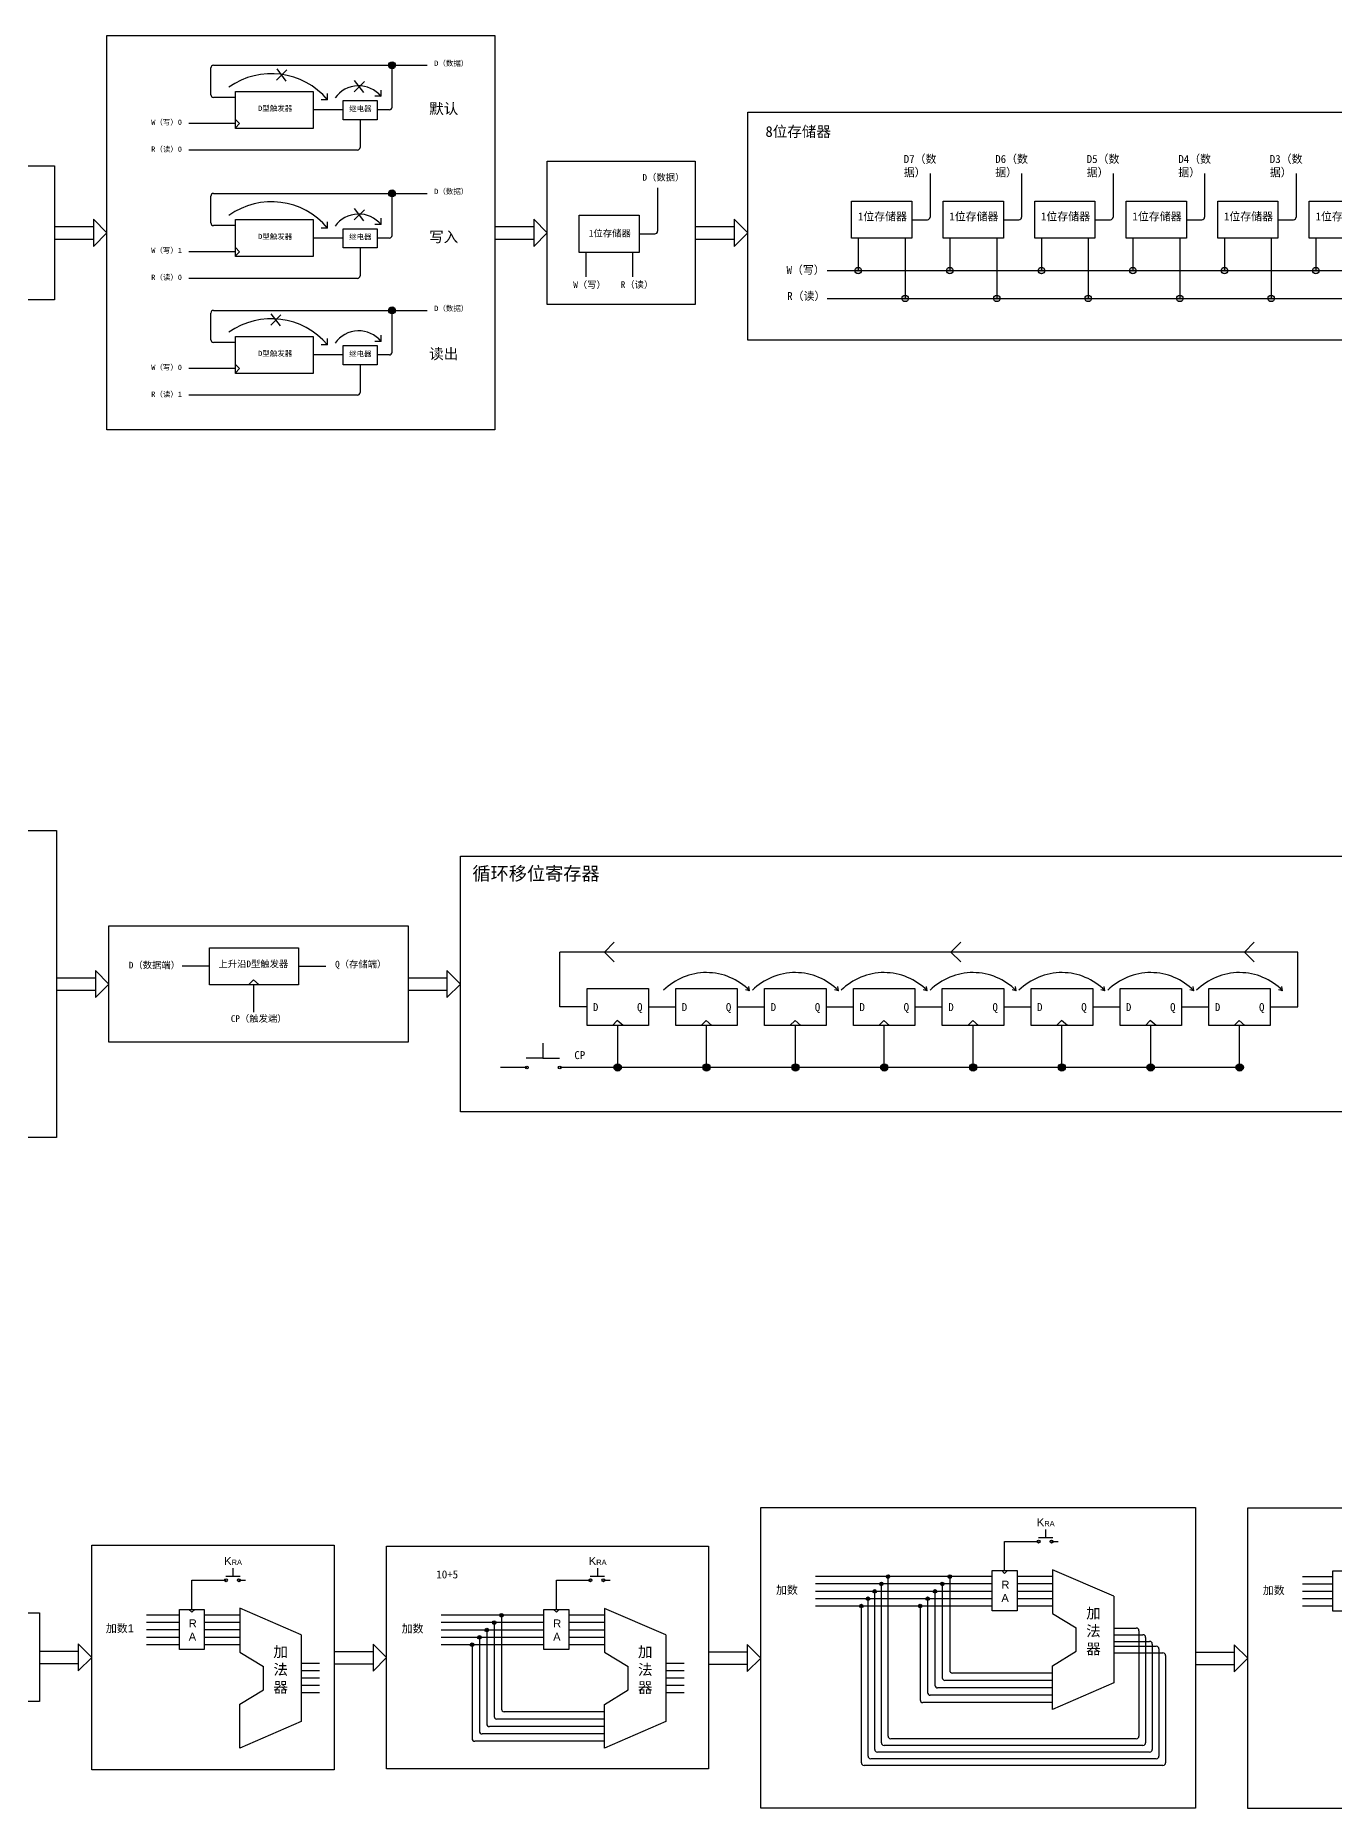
# Model space of a CAD drawing. Header units: inches. Extents: x -6 to 965, y -428 to -142.
# Drawn here: x 92.4 to 189.8, y -412 to -279 of the extents above; entities that cross this region are included whole.
import ezdxf

# ---------------------------------------------------------------- set-up
doc = ezdxf.new("R2010")
doc.units = ezdxf.units.IN
doc.header["$MEASUREMENT"] = 0
doc.styles.get("Standard").update_dxf_attribs({"font": 'arial.ttf'})

msp = doc.modelspace()

# ---------------------------------------------------------------- hatches: boundary and pattern name
h = msp.add_hatch(color=256)
h.dxf.hatch_style = 1
h.paths.add_polyline_path([(118.89, -281.25), (119.41, -281.25, 1)])
h.paths.add_polyline_path([(119.41, -281.25), (119.15, -281.25), (119.15, -281.51, 0.414214)])
h.paths.add_polyline_path([(119.15, -281.25), (118.89, -281.25, 0.414214), (119.15, -281.51)])
h = msp.add_hatch(color=256)
h.dxf.hatch_style = 1
h.paths.add_polyline_path([(118.89, -290.86), (119.41, -290.86, 1)])
h.paths.add_polyline_path([(119.41, -290.86), (119.15, -290.86), (119.15, -291.12, 0.414214)])
h.paths.add_polyline_path([(119.15, -290.86), (118.89, -290.86, 0.414214), (119.15, -291.12)])
h = msp.add_hatch(color=256)
h.dxf.hatch_style = 1
h.paths.add_polyline_path([(154.11, -296.4), (154.11, -296.65), (154.36, -296.65, 0.414214)])
h.paths.add_polyline_path([(154.11, -296.4, 0.414214), (153.87, -296.65), (154.11, -296.65)])
h.paths.add_polyline_path([(154.36, -296.65), (154.11, -296.65), (153.87, -296.65, 1)])
h.paths.add_polyline_path([(157.63, -298.48, 0.414214), (157.38, -298.73), (157.63, -298.73)])
h.paths.add_polyline_path([(157.63, -298.48), (157.63, -298.73), (157.87, -298.73, 0.414214)])
h.paths.add_polyline_path([(157.87, -298.73), (157.63, -298.73), (157.38, -298.73, 1)])
h = msp.add_hatch(color=256)
h.dxf.hatch_style = 1
h.paths.add_polyline_path([(160.98, -296.4), (160.98, -296.65), (161.22, -296.65, 0.414214)])
h.paths.add_polyline_path([(160.98, -296.4, 0.414214), (160.73, -296.65), (160.98, -296.65)])
h.paths.add_polyline_path([(161.22, -296.65), (160.98, -296.65), (160.73, -296.65, 1)])
h.paths.add_polyline_path([(164.49, -298.48, 0.414214), (164.25, -298.73), (164.49, -298.73)])
h.paths.add_polyline_path([(164.49, -298.48), (164.49, -298.73), (164.74, -298.73, 0.414214)])
h.paths.add_polyline_path([(164.74, -298.73), (164.49, -298.73), (164.25, -298.73, 1)])
h = msp.add_hatch(color=256)
h.dxf.hatch_style = 1
h.paths.add_polyline_path([(167.84, -296.4), (167.84, -296.65), (168.08, -296.65, 0.414214)])
h.paths.add_polyline_path([(167.84, -296.4, 0.414214), (167.59, -296.65), (167.84, -296.65)])
h.paths.add_polyline_path([(168.08, -296.65), (167.84, -296.65), (167.59, -296.65, 1)])
h.paths.add_polyline_path([(171.36, -298.48, 0.414214), (171.11, -298.73), (171.36, -298.73)])
h.paths.add_polyline_path([(171.36, -298.48), (171.36, -298.73), (171.6, -298.73, 0.414214)])
h.paths.add_polyline_path([(171.6, -298.73), (171.36, -298.73), (171.11, -298.73, 1)])
h = msp.add_hatch(color=256)
h.dxf.hatch_style = 1
h.paths.add_polyline_path([(174.7, -296.4), (174.7, -296.65), (174.95, -296.65, 0.414214)])
h.paths.add_polyline_path([(174.7, -296.4, 0.414214), (174.46, -296.65), (174.7, -296.65)])
h.paths.add_polyline_path([(174.95, -296.65), (174.7, -296.65), (174.46, -296.65, 1)])
h.paths.add_polyline_path([(178.22, -298.48, 0.414214), (177.97, -298.73), (178.22, -298.73)])
h.paths.add_polyline_path([(178.22, -298.48), (178.22, -298.73), (178.46, -298.73, 0.414214)])
h.paths.add_polyline_path([(178.46, -298.73), (178.22, -298.73), (177.97, -298.73, 1)])
h = msp.add_hatch(color=256)
h.dxf.hatch_style = 1
h.paths.add_polyline_path([(181.57, -296.4), (181.57, -296.65), (181.81, -296.65, 0.414214)])
h.paths.add_polyline_path([(181.57, -296.4, 0.414214), (181.32, -296.65), (181.57, -296.65)])
h.paths.add_polyline_path([(181.81, -296.65), (181.57, -296.65), (181.32, -296.65, 1)])
h.paths.add_polyline_path([(185.08, -298.48, 0.414214), (184.84, -298.73), (185.08, -298.73)])
h.paths.add_polyline_path([(185.08, -298.48), (185.08, -298.73), (185.33, -298.73, 0.414214)])
h.paths.add_polyline_path([(185.33, -298.73), (185.08, -298.73), (184.84, -298.73, 1)])
h = msp.add_hatch(color=256)
h.dxf.hatch_style = 1
h.paths.add_polyline_path([(188.43, -296.4), (188.43, -296.65), (188.67, -296.65, 0.414214)])
h.paths.add_polyline_path([(188.43, -296.4, 0.414214), (188.18, -296.65), (188.43, -296.65)])
h.paths.add_polyline_path([(188.67, -296.65), (188.43, -296.65), (188.18, -296.65, 1)])
h.paths.add_polyline_path([(191.95, -298.48, 0.414214), (191.7, -298.73), (191.95, -298.73)])
h.paths.add_polyline_path([(191.95, -298.48), (191.95, -298.73), (192.19, -298.73, 0.414214)])
h.paths.add_polyline_path([(192.19, -298.73), (191.95, -298.73), (191.7, -298.73, 1)])
h = msp.add_hatch(color=256)
h.dxf.hatch_style = 1
h.paths.add_polyline_path([(118.89, -299.63), (119.41, -299.63, 1)])
h.paths.add_polyline_path([(119.41, -299.63), (119.15, -299.63), (119.15, -299.89, 0.414214)])
h.paths.add_polyline_path([(119.15, -299.63), (118.89, -299.63, 0.414214), (119.15, -299.89)])
h = msp.add_hatch(color=256)
h.dxf.hatch_style = 1
h.paths.add_polyline_path([(136.35, -356.4), (135.8, -356.4, 1)])
h.paths.add_polyline_path([(136.07, -356.12), (136.07, -356.4), (136.35, -356.4, 0.414214)])
h.paths.add_polyline_path([(136.07, -356.12, 0.414214), (135.8, -356.4), (136.07, -356.4)])
h = msp.add_hatch(color=256)
h.dxf.hatch_style = 1
h.paths.add_polyline_path([(143.01, -356.4), (142.46, -356.4, 1)])
h.paths.add_polyline_path([(142.73, -356.12), (142.73, -356.4), (143.01, -356.4, 0.414214)])
h.paths.add_polyline_path([(142.73, -356.12, 0.414214), (142.46, -356.4), (142.73, -356.4)])
h = msp.add_hatch(color=256)
h.dxf.hatch_style = 1
h.paths.add_polyline_path([(149.67, -356.4), (149.12, -356.4, 1)])
h.paths.add_polyline_path([(149.4, -356.12), (149.4, -356.4), (149.67, -356.4, 0.414214)])
h.paths.add_polyline_path([(149.4, -356.12, 0.414214), (149.12, -356.4), (149.4, -356.4)])
h = msp.add_hatch(color=256)
h.dxf.hatch_style = 1
h.paths.add_polyline_path([(156.33, -356.4), (155.78, -356.4, 1)])
h.paths.add_polyline_path([(156.06, -356.12), (156.06, -356.4), (156.33, -356.4, 0.414214)])
h.paths.add_polyline_path([(156.06, -356.12, 0.414214), (155.78, -356.4), (156.06, -356.4)])
h = msp.add_hatch(color=256)
h.dxf.hatch_style = 1
h.paths.add_polyline_path([(163, -356.4), (162.44, -356.4, 1)])
h.paths.add_polyline_path([(162.72, -356.12), (162.72, -356.4), (163, -356.4, 0.414214)])
h.paths.add_polyline_path([(162.72, -356.12, 0.414214), (162.44, -356.4), (162.72, -356.4)])
h = msp.add_hatch(color=256)
h.dxf.hatch_style = 1
h.paths.add_polyline_path([(169.66, -356.4), (169.11, -356.4, 1)])
h.paths.add_polyline_path([(169.38, -356.12), (169.38, -356.4), (169.66, -356.4, 0.414214)])
h.paths.add_polyline_path([(169.38, -356.12, 0.414214), (169.11, -356.4), (169.38, -356.4)])
h = msp.add_hatch(color=256)
h.dxf.hatch_style = 1
h.paths.add_polyline_path([(176.32, -356.4), (175.77, -356.4, 1)])
h.paths.add_polyline_path([(176.04, -356.12), (176.04, -356.4), (176.32, -356.4, 0.414214)])
h.paths.add_polyline_path([(176.04, -356.12, 0.414214), (175.77, -356.4), (176.04, -356.4)])
h = msp.add_hatch(color=256)
h.dxf.hatch_style = 1
h.paths.add_polyline_path([(182.98, -356.4), (182.43, -356.4, 1)])
h.paths.add_polyline_path([(182.71, -356.12), (182.71, -356.4), (182.98, -356.4, 0.414214)])
h.paths.add_polyline_path([(182.71, -356.12, 0.414214), (182.43, -356.4), (182.71, -356.4)])
at = {"true_color": 0x58ba48}
h = msp.add_hatch(color=85, dxfattribs=at)
h.dxf.hatch_style = 1
h.paths.add_polyline_path([(156.2, -394.58), (156.47, -394.58, 1)])
h.paths.add_polyline_path([(156.47, -394.58), (156.34, -394.58), (156.34, -394.71, 0.414214)])
h.paths.add_polyline_path([(156.34, -394.58), (156.2, -394.58, 0.414214), (156.34, -394.71)])
at = {"true_color": 0xffffff}
h = msp.add_hatch(color=7, dxfattribs=at)
h.dxf.hatch_style = 1
h.paths.add_polyline_path([(160.83, -394.58), (161.1, -394.58, 1)])
h.paths.add_polyline_path([(161.1, -394.58), (160.97, -394.58), (160.97, -394.71, 0.414214)])
h.paths.add_polyline_path([(160.97, -394.58), (160.83, -394.58, 0.414214), (160.97, -394.71)])
at = {"true_color": 0x58ba48}
h = msp.add_hatch(color=85, dxfattribs=at)
h.dxf.hatch_style = 1
h.paths.add_polyline_path([(154.7, -396.24), (154.97, -396.24, 1)])
h.paths.add_polyline_path([(154.97, -396.24), (154.84, -396.24), (154.84, -396.37, 0.414214)])
h.paths.add_polyline_path([(154.84, -396.24), (154.7, -396.24, 0.414214), (154.84, -396.37)])
h = msp.add_hatch(color=85, dxfattribs=at)
h.dxf.hatch_style = 1
h.paths.add_polyline_path([(155.2, -395.69), (155.47, -395.69, 1)])
h.paths.add_polyline_path([(155.47, -395.69), (155.34, -395.69), (155.34, -395.82, 0.414214)])
h.paths.add_polyline_path([(155.34, -395.69), (155.2, -395.69, 0.414214), (155.34, -395.82)])
h = msp.add_hatch(color=85, dxfattribs=at)
h.dxf.hatch_style = 1
h.paths.add_polyline_path([(155.7, -395.13), (155.97, -395.13, 1)])
h.paths.add_polyline_path([(155.97, -395.13), (155.84, -395.13), (155.84, -395.27, 0.414214)])
h.paths.add_polyline_path([(155.84, -395.13), (155.7, -395.13, 0.414214), (155.84, -395.27)])
at = {"true_color": 0xffffff}
h = msp.add_hatch(color=7, dxfattribs=at)
h.dxf.hatch_style = 1
h.paths.add_polyline_path([(159.17, -396.24), (159.44, -396.24, 1)])
h.paths.add_polyline_path([(159.44, -396.24), (159.31, -396.24), (159.31, -396.37, 0.414214)])
h.paths.add_polyline_path([(159.31, -396.24), (159.17, -396.24, 0.414214), (159.31, -396.37)])
h = msp.add_hatch(color=7, dxfattribs=at)
h.dxf.hatch_style = 1
h.paths.add_polyline_path([(159.72, -395.69), (159.99, -395.69, 1)])
h.paths.add_polyline_path([(159.99, -395.69), (159.86, -395.69), (159.86, -395.82, 0.414214)])
h.paths.add_polyline_path([(159.86, -395.69), (159.72, -395.69, 0.414214), (159.86, -395.82)])
h = msp.add_hatch(color=7, dxfattribs=at)
h.dxf.hatch_style = 1
h.paths.add_polyline_path([(160.28, -395.13), (160.55, -395.13, 1)])
h.paths.add_polyline_path([(160.55, -395.13), (160.41, -395.13), (160.41, -395.27, 0.414214)])
h.paths.add_polyline_path([(160.41, -395.13), (160.28, -395.13, 0.414214), (160.41, -395.27)])
at = {"true_color": 0x58ba48}
h = msp.add_hatch(color=85, dxfattribs=at)
h.dxf.hatch_style = 1
h.paths.add_polyline_path([(127.22, -397.48), (127.49, -397.48, 1)])
h.paths.add_polyline_path([(127.49, -397.48), (127.36, -397.48), (127.36, -397.62, 0.414214)])
h.paths.add_polyline_path([(127.36, -397.48), (127.22, -397.48, 0.414214), (127.36, -397.62)])
h = msp.add_hatch(color=85, dxfattribs=at)
h.dxf.hatch_style = 1
h.paths.add_polyline_path([(154.2, -396.79), (154.47, -396.79, 1)])
h.paths.add_polyline_path([(154.47, -396.79), (154.34, -396.79), (154.34, -396.93, 0.414214)])
h.paths.add_polyline_path([(154.34, -396.79), (154.2, -396.79, 0.414214), (154.34, -396.93)])
at = {"true_color": 0xffffff}
h = msp.add_hatch(color=7, dxfattribs=at)
h.dxf.hatch_style = 1
h.paths.add_polyline_path([(158.62, -396.79), (158.89, -396.79, 1)])
h.paths.add_polyline_path([(158.89, -396.79), (158.75, -396.79), (158.75, -396.93, 0.414214)])
h.paths.add_polyline_path([(158.75, -396.79), (158.62, -396.79, 0.414214), (158.75, -396.93)])
at = {"true_color": 0x58ba48}
h = msp.add_hatch(color=85, dxfattribs=at)
h.dxf.hatch_style = 1
h.paths.add_polyline_path([(126.12, -398.59), (126.39, -398.59, 1)])
h.paths.add_polyline_path([(126.39, -398.59), (126.25, -398.59), (126.25, -398.72, 0.414214)])
h.paths.add_polyline_path([(126.25, -398.59), (126.12, -398.59, 0.414214), (126.25, -398.72)])
h = msp.add_hatch(color=85, dxfattribs=at)
h.dxf.hatch_style = 1
h.paths.add_polyline_path([(126.67, -398.03), (126.94, -398.03, 1)])
h.paths.add_polyline_path([(126.94, -398.03), (126.81, -398.03), (126.81, -398.17, 0.414214)])
h.paths.add_polyline_path([(126.81, -398.03), (126.67, -398.03, 0.414214), (126.81, -398.17)])
h = msp.add_hatch(color=85, dxfattribs=at)
h.dxf.hatch_style = 1
h.paths.add_polyline_path([(125.01, -399.69), (125.28, -399.69, 1)])
h.paths.add_polyline_path([(125.28, -399.69), (125.15, -399.69), (125.15, -399.83, 0.414214)])
h.paths.add_polyline_path([(125.15, -399.69), (125.01, -399.69, 0.414214), (125.15, -399.83)])
h = msp.add_hatch(color=85, dxfattribs=at)
h.dxf.hatch_style = 1
h.paths.add_polyline_path([(125.56, -399.14), (125.83, -399.14, 1)])
h.paths.add_polyline_path([(125.83, -399.14), (125.7, -399.14), (125.7, -399.28, 0.414214)])
h.paths.add_polyline_path([(125.7, -399.14), (125.56, -399.14, 0.414214), (125.7, -399.28)])

# ---------------------------------------------------------------- linework, layer by layer
for p, q in [((105.56, -283.46), (105.56, -281.45)), ((105.76, -281.25), (121.79, -281.25)), ((119.15, -284.39), (119.15, -281.25)), ((118.34, -283.58), (118.34, -283.11)), ((107.41, -283.66), (105.76, -283.66)), ((114.31, -283.85), (113.83, -283.85)), ((114.31, -283.85), (114.31, -283.37)), ((118.34, -283.58), (117.86, -283.58)), ((107.41, -285.62), (103.91, -285.62)), ((107.41, -285.31), (107.72, -285.62)), ((107.41, -285.93), (107.72, -285.62)), ((115.48, -284.59), (113.24, -284.59)), ((116.75, -285.34), (116.75, -287.41)), ((118.95, -284.59), (118.03, -284.59)), ((116.55, -287.61), (103.91, -287.61)), ((159.49, -289.37), (159.49, -292.63)), ((166.36, -289.37), (166.36, -292.63)), ((173.22, -289.37), (173.22, -292.63)), ((180.08, -289.37), (180.08, -292.63)), ((186.95, -289.37), (186.95, -292.63)), ((105.56, -293.07), (105.56, -291.06)), ((105.76, -290.86), (121.79, -290.86)), ((119.15, -294.01), (119.15, -290.86)), ((139.06, -290.43), (139.06, -293.69)), ((107.41, -293.27), (105.76, -293.27)), ((114.31, -293.46), (113.83, -293.46)), ((114.31, -293.46), (114.31, -292.98)), ((118.34, -293.2), (117.86, -293.2)), ((118.34, -293.2), (118.34, -292.72)), ((158.13, -292.83), (159.29, -292.83)), ((164.99, -292.83), (166.16, -292.83)), ((171.85, -292.83), (173.02, -292.83)), ((178.72, -292.83), (179.88, -292.83)), ((185.58, -292.83), (186.75, -292.83)), ((107.41, -294.92), (107.72, -295.23)), ((115.48, -294.21), (113.24, -294.21)), ((116.75, -294.95), (116.75, -297.03)), ((118.95, -294.21), (118.03, -294.21)), ((137.69, -293.89), (138.86, -293.89)), ((154.11, -294.22), (154.11, -296.65)), ((157.63, -294.22), (157.63, -298.73)), ((160.98, -294.22), (160.98, -296.65)), ((164.49, -294.22), (164.49, -298.73)), ((167.84, -294.22), (167.84, -296.65)), ((171.36, -294.22), (171.36, -298.73)), ((174.7, -294.22), (174.7, -296.65)), ((178.22, -294.22), (178.22, -298.73)), ((181.57, -294.22), (181.57, -296.65)), ((185.08, -294.22), (185.08, -298.73)), ((188.43, -294.22), (188.43, -296.65)), ((107.41, -295.23), (103.91, -295.23)), ((107.41, -295.54), (107.72, -295.23)), ((133.67, -295.28), (133.67, -297.12)), ((137.19, -295.28), (137.19, -297.12)), ((116.55, -297.23), (103.91, -297.23)), ((151.78, -296.65), (202.16, -296.65)), ((151.78, -298.73), (205.67, -298.73)), ((105.56, -301.83), (105.56, -299.83)), ((105.76, -299.63), (121.79, -299.63)), ((119.15, -302.77), (119.15, -299.63)), ((114.31, -302.22), (114.31, -301.74)), ((118.34, -301.96), (118.34, -301.48)), ((107.41, -302.03), (105.76, -302.03)), ((115.48, -302.97), (113.24, -302.97)), ((114.31, -302.22), (113.83, -302.22)), ((118.34, -301.96), (117.86, -301.96)), ((118.95, -302.97), (118.03, -302.97)), ((107.41, -304), (103.91, -304)), ((107.41, -303.69), (107.72, -304)), ((107.41, -304.31), (107.72, -304)), ((116.75, -303.72), (116.75, -305.79)), ((116.55, -305.99), (103.91, -305.99)), ((105.45, -348.82), (103.4, -348.82)), ((112.13, -348.82), (114.18, -348.82)), ((108.79, -352.26), (108.79, -350.21)), ((138.38, -351.86), (140.43, -351.86)), ((145.04, -351.86), (147.09, -351.86)), ((151.7, -351.86), (153.75, -351.86)), ((158.36, -351.86), (160.41, -351.86)), ((165.03, -351.86), (167.08, -351.86)), ((171.69, -351.86), (173.74, -351.86)), ((178.35, -351.86), (180.4, -351.86)), ((130.45, -354.59), (130.45, -355.71)), ((130.45, -355.71), (129.2, -355.71)), ((130.45, -355.71), (131.7, -355.71)), ((129.26, -356.4), (127.29, -356.4)), ((164.14, -394.58), (150.9, -394.58)), ((173.28, -396.05), (168.68, -394.07)), ((189.7, -394.6), (187.41, -394.6)), ((164.14, -395.13), (150.9, -395.13)), ((164.14, -395.69), (150.9, -395.69)), ((173.28, -396.05), (173.28, -402.56)), ((189.7, -395.15), (187.41, -395.15)), ((189.7, -395.71), (187.41, -395.71)), ((103.2, -397.48), (100.73, -397.48)), ((107.74, -397.48), (105.07, -397.48)), ((112.34, -398.95), (107.74, -396.96)), ((107.74, -396.96), (107.74, -400.24)), ((130.54, -397.48), (122.83, -397.48)), ((139.68, -398.95), (135.07, -396.97)), ((164.14, -396.24), (150.9, -396.24)), ((164.14, -396.79), (150.9, -396.79)), ((189.7, -396.26), (187.41, -396.26)), ((189.7, -396.81), (187.41, -396.81)), ((103.2, -398.03), (100.73, -398.03)), ((103.2, -398.58), (100.73, -398.58)), ((107.74, -398.03), (105.07, -398.03)), ((107.74, -398.58), (105.07, -398.58)), ((130.54, -398.03), (122.83, -398.03)), ((130.54, -398.59), (122.83, -398.59)), ((170.46, -400.18), (170.46, -398.43)), ((103.2, -399.14), (100.73, -399.14)), ((103.2, -399.69), (100.73, -399.69)), ((107.74, -399.14), (105.07, -399.14)), ((107.74, -399.69), (105.07, -399.69)), ((112.34, -398.95), (112.34, -405.46)), ((130.54, -399.14), (122.83, -399.14)), ((130.54, -399.69), (122.83, -399.69)), ((139.68, -398.95), (139.68, -405.46)), ((168.68, -401.27), (170.46, -400.18)), ((107.74, -400.24), (109.51, -401.33)), ((109.51, -403.08), (109.51, -401.33)), ((113.72, -401.1), (112.34, -401.1)), ((136.85, -403.08), (136.85, -401.33)), ((141.06, -401.1), (139.68, -401.1)), ((168.68, -404.54), (168.68, -401.27)), ((113.72, -401.65), (112.34, -401.65)), ((113.72, -402.2), (112.34, -402.2)), ((113.72, -402.76), (112.34, -402.76)), ((141.06, -401.65), (139.68, -401.65)), ((141.06, -402.21), (139.68, -402.21)), ((141.06, -402.76), (139.68, -402.76)), ((173.28, -402.56), (168.68, -404.54)), ((107.74, -404.16), (109.51, -403.08)), ((107.74, -407.44), (107.74, -404.16)), ((113.72, -403.31), (112.34, -403.31)), ((135.07, -404.17), (136.85, -403.08)), ((135.07, -407.45), (135.07, -404.17)), ((141.06, -403.31), (139.68, -403.31)), ((112.34, -405.46), (107.74, -407.44)), ((139.68, -405.46), (135.07, -407.45))]:
    msp.add_line(p, q)
at = {"color": 85, "true_color": 0x58ba48}
for p, q in [((111.27, -281.6), (110.49, -282.38)), ((110.5, -281.53), (111.19, -282.44)), ((117.08, -282.46), (116.3, -283.24)), ((116.31, -282.39), (117, -283.3)), ((117.08, -292.08), (116.3, -292.85)), ((116.31, -292), (117, -292.91)), ((93.84, -293.34), (96.75, -293.34)), ((97.76, -293.81), (96.75, -292.79)), ((96.75, -292.79), (96.75, -294.83)), ((97.76, -293.81), (96.75, -294.83)), ((126.85, -293.34), (129.77, -293.34)), ((130.78, -293.81), (129.77, -292.79)), ((129.77, -292.79), (129.77, -294.83)), ((130.78, -293.81), (129.77, -294.83)), ((141.89, -293.34), (144.8, -293.34)), ((145.82, -293.81), (144.8, -292.79)), ((144.8, -292.79), (144.8, -294.83)), ((145.82, -293.81), (144.8, -294.83)), ((93.84, -294.28), (96.75, -294.28)), ((126.85, -294.28), (129.77, -294.28)), ((141.89, -294.28), (144.8, -294.28)), ((110.05, -299.89), (110.75, -300.8)), ((110.82, -299.96), (110.05, -300.73)), ((135.07, -347.75), (135.8, -347.02)), ((161.06, -347.75), (161.79, -347.02)), ((183.07, -347.75), (183.8, -347.02)), ((135.07, -347.75), (135.8, -348.48)), ((161.06, -347.75), (161.79, -348.48)), ((183.07, -347.75), (183.8, -348.48)), ((93.99, -349.68), (96.91, -349.68)), ((97.92, -350.15), (96.91, -349.13)), ((96.91, -349.13), (96.91, -351.16)), ((120.35, -349.68), (123.26, -349.68)), ((124.28, -350.15), (123.26, -349.13)), ((123.26, -349.13), (123.26, -351.16)), ((93.99, -350.61), (96.91, -350.61)), ((97.92, -350.15), (96.91, -351.16)), ((108.38, -350.21), (108.76, -349.84)), ((109.19, -350.21), (108.76, -349.84)), ((120.35, -350.61), (123.26, -350.61)), ((124.28, -350.15), (123.26, -351.16)), ((145.96, -350.65), (145.66, -350.59)), ((145.96, -350.65), (145.91, -350.34)), ((152.62, -350.65), (152.32, -350.59)), ((152.62, -350.65), (152.57, -350.34)), ((159.28, -350.65), (158.98, -350.59)), ((159.28, -350.65), (159.23, -350.34)), ((165.95, -350.65), (165.64, -350.59)), ((165.95, -350.65), (165.89, -350.34)), ((172.61, -350.65), (172.3, -350.59)), ((172.61, -350.65), (172.55, -350.34)), ((179.27, -350.65), (178.97, -350.59)), ((179.27, -350.65), (179.22, -350.34)), ((185.93, -350.65), (185.63, -350.59)), ((185.93, -350.65), (185.88, -350.34)), ((104.14, -397.04), (104.14, -394.86)), ((104.14, -394.86), (106.69, -394.86)), ((106.68, -394.55), (107.75, -394.55)), ((107.21, -393.95), (107.21, -394.55)), ((107.67, -394.86), (108.17, -394.86)), ((156.34, -406.54), (156.34, -394.58)), ((155.34, -407.54), (155.34, -395.69)), ((155.84, -407.04), (155.84, -395.13)), ((103.92, -397.04), (104.14, -397.25)), ((104.35, -397.04), (104.14, -397.25)), ((127.36, -397.48), (127.36, -404.52)), ((154.34, -408.54), (154.34, -396.79)), ((154.84, -408.04), (154.84, -396.24)), ((126.25, -398.59), (126.25, -405.63)), ((126.81, -398.03), (126.81, -405.07)), ((173.28, -398.44), (174.96, -398.44)), ((175.16, -398.64), (175.16, -406.54)), ((92.7, -400.18), (95.61, -400.18)), ((96.63, -400.64), (95.61, -399.63)), ((95.61, -399.63), (95.61, -401.66)), ((114.81, -400.2), (117.73, -400.2)), ((118.74, -400.66), (117.73, -399.65)), ((117.73, -399.65), (117.73, -401.68)), ((125.15, -399.69), (125.15, -406.73)), ((125.7, -399.14), (125.7, -406.18)), ((146.81, -400.69), (145.79, -399.67)), ((145.79, -399.67), (145.79, -401.7)), ((173.28, -398.94), (175.46, -398.94)), ((173.28, -399.44), (175.96, -399.44)), ((173.28, -399.81), (176.46, -399.81)), ((175.66, -399.14), (175.66, -407.04)), ((176.16, -399.64), (176.16, -407.54)), ((176.66, -400.01), (176.66, -408.04)), ((183.33, -400.71), (182.31, -399.69)), ((182.31, -399.69), (182.31, -401.72)), ((92.7, -401.11), (95.61, -401.11)), ((96.63, -400.64), (95.61, -401.66)), ((114.81, -401.13), (117.73, -401.13)), ((118.74, -400.66), (117.73, -401.68)), ((142.88, -400.22), (145.79, -400.22)), ((142.88, -401.15), (145.79, -401.15)), ((146.81, -400.69), (145.79, -401.7)), ((173.28, -400.31), (176.96, -400.31)), ((177.16, -400.51), (177.16, -408.54)), ((179.4, -400.24), (182.31, -400.24)), ((179.4, -401.17), (182.31, -401.17)), ((183.33, -400.71), (182.31, -401.72)), ((135.07, -405.27), (127.01, -405.27)), ((135.07, -404.72), (127.56, -404.72)), ((135.07, -406.38), (125.9, -406.38)), ((135.07, -405.83), (126.45, -405.83)), ((174.96, -406.74), (156.54, -406.74)), ((135.07, -406.93), (125.35, -406.93)), ((175.96, -407.74), (155.54, -407.74)), ((175.46, -407.24), (156.04, -407.24)), ((176.96, -408.74), (154.54, -408.74)), ((176.46, -408.24), (155.04, -408.24))]:
    msp.add_line(p, q, dxfattribs=at)
at = {"color": 7, "true_color": 0xffffff}
for p, q in [((187.06, -347.75), (131.72, -347.75)), ((131.72, -351.86), (131.72, -347.75)), ((187.06, -351.86), (187.06, -347.75)), ((133.77, -351.86), (131.72, -351.86)), ((185.01, -351.86), (187.06, -351.86)), ((135.67, -353.25), (136.04, -352.88)), ((136.48, -353.25), (136.04, -352.88)), ((136.07, -356.4), (136.07, -353.25)), ((142.33, -353.25), (142.7, -352.88)), ((143.14, -353.25), (142.7, -352.88)), ((142.73, -356.4), (142.73, -353.25)), ((148.99, -353.25), (149.37, -352.88)), ((149.8, -353.25), (149.37, -352.88)), ((149.4, -356.4), (149.4, -353.25)), ((155.66, -353.25), (156.03, -352.88)), ((156.46, -353.25), (156.03, -352.88)), ((156.06, -356.4), (156.06, -353.25)), ((162.32, -353.25), (162.69, -352.88)), ((163.12, -353.25), (162.69, -352.88)), ((162.72, -356.4), (162.72, -353.25)), ((168.98, -353.25), (169.35, -352.88)), ((169.79, -353.25), (169.35, -352.88)), ((169.38, -356.4), (169.38, -353.25)), ((175.64, -353.25), (176.01, -352.88)), ((176.45, -353.25), (176.01, -352.88)), ((176.04, -356.4), (176.04, -353.25)), ((182.3, -353.25), (182.68, -352.88)), ((183.11, -353.25), (182.68, -352.88)), ((182.71, -356.4), (182.71, -353.25)), ((182.71, -356.4), (131.72, -356.4)), ((165.08, -394.14), (165.08, -391.96)), ((165.08, -391.96), (167.63, -391.96)), ((167.62, -391.65), (168.69, -391.65)), ((168.16, -391.05), (168.16, -391.65)), ((168.61, -391.96), (169.11, -391.96)), ((131.47, -397.04), (131.47, -394.86)), ((131.47, -394.86), (134.02, -394.86)), ((134.01, -394.56), (135.09, -394.56)), ((134.55, -393.95), (134.55, -394.56)), ((135, -394.86), (135.5, -394.86)), ((160.97, -394.58), (160.97, -401.62)), ((164.87, -394.14), (165.08, -394.35)), ((165.29, -394.14), (165.08, -394.35)), ((168.68, -394.58), (166.02, -394.58)), ((168.68, -394.07), (168.68, -397.35)), ((159.86, -395.69), (159.86, -402.73)), ((160.41, -395.13), (160.41, -402.17)), ((168.68, -395.13), (166.02, -395.13)), ((168.68, -395.69), (166.02, -395.69)), ((131.26, -397.04), (131.47, -397.25)), ((131.69, -397.04), (131.47, -397.25)), ((135.07, -397.48), (132.41, -397.48)), ((135.07, -396.97), (135.07, -400.25)), ((158.75, -396.79), (158.75, -403.83)), ((159.31, -396.24), (159.31, -403.28)), ((168.68, -396.24), (166.02, -396.24)), ((168.68, -396.79), (166.02, -396.79)), ((168.68, -397.35), (170.46, -398.43)), ((135.07, -398.03), (132.41, -398.03)), ((135.07, -398.59), (132.41, -398.59)), ((135.07, -399.14), (132.41, -399.14)), ((135.07, -399.69), (132.41, -399.69)), ((135.07, -400.25), (136.85, -401.33)), ((168.68, -402.37), (160.61, -402.37)), ((168.68, -401.82), (161.17, -401.82)), ((168.68, -404.03), (158.95, -404.03)), ((168.68, -403.48), (159.51, -403.48)), ((168.68, -402.93), (160.06, -402.93))]:
    msp.add_line(p, q, dxfattribs=at)
for points in [[(97.76, -279.02), (126.85, -279.02), (126.85, -308.6), (97.76, -308.6)], [(107.41, -283.21), (113.24, -283.21), (113.24, -285.98), (107.41, -285.98)], [(115.48, -283.89), (118.03, -283.89), (118.03, -285.34), (115.48, -285.34)], [(145.82, -284.76), (213.14, -284.76), (213.14, -301.87), (145.82, -301.87)], [(130.78, -288.44), (141.89, -288.44), (141.89, -299.18), (130.78, -299.18)], [(67.13, -288.78), (93.84, -288.78), (93.84, -298.84), (67.13, -298.84)], [(133.18, -292.5), (137.69, -292.5), (137.69, -295.28), (133.18, -295.28)], [(153.61, -291.45), (158.13, -291.45), (158.13, -294.22), (153.61, -294.22)], [(160.48, -291.45), (164.99, -291.45), (164.99, -294.22), (160.48, -294.22)], [(167.34, -291.45), (171.85, -291.45), (171.85, -294.22), (167.34, -294.22)], [(174.2, -291.45), (178.72, -291.45), (178.72, -294.22), (174.2, -294.22)], [(181.07, -291.45), (185.58, -291.45), (185.58, -294.22), (181.07, -294.22)], [(187.93, -291.45), (192.44, -291.45), (192.44, -294.22), (187.93, -294.22)], [(107.41, -292.82), (113.24, -292.82), (113.24, -295.59), (107.41, -295.59)], [(115.48, -293.51), (118.03, -293.51), (118.03, -294.95), (115.48, -294.95)], [(107.41, -301.59), (113.24, -301.59), (113.24, -304.36), (107.41, -304.36)], [(115.48, -302.27), (118.03, -302.27), (118.03, -303.72), (115.48, -303.72)], [(72.72, -338.63), (93.99, -338.63), (93.99, -361.66), (72.72, -361.66)], [(124.28, -340.57), (191.77, -340.57), (191.77, -359.73), (124.28, -359.73)], [(97.92, -345.79), (120.35, -345.79), (120.35, -354.5), (97.92, -354.5)], [(105.45, -347.44), (112.13, -347.44), (112.13, -350.21), (105.45, -350.21)], [(146.81, -389.41), (179.4, -389.41), (179.4, -411.96), (146.81, -411.96)], [(183.33, -389.43), (227.58, -389.43), (227.58, -411.98), (183.33, -411.98)], [(96.63, -392.22), (114.81, -392.22), (114.81, -409.07), (96.63, -409.07)], [(118.74, -392.31), (142.88, -392.31), (142.88, -409.01), (118.74, -409.01)], [(74.97, -397.29), (92.7, -397.29), (92.7, -403.95), (74.97, -403.95)]]:
    msp.add_lwpolyline(points, close=True)
for points in [[(133.77, -350.48), (138.38, -350.48), (138.38, -353.25), (133.77, -353.25)], [(140.43, -350.48), (145.04, -350.48), (145.04, -353.25), (140.43, -353.25)], [(147.09, -350.48), (151.7, -350.48), (151.7, -353.25), (147.09, -353.25)], [(153.75, -350.48), (158.36, -350.48), (158.36, -353.25), (153.75, -353.25)], [(160.41, -350.48), (165.03, -350.48), (165.03, -353.25), (160.41, -353.25)], [(167.08, -350.48), (171.69, -350.48), (171.69, -353.25), (167.08, -353.25)], [(173.74, -350.48), (178.35, -350.48), (178.35, -353.25), (173.74, -353.25)], [(180.4, -350.48), (185.01, -350.48), (185.01, -353.25), (180.4, -353.25)], [(164.14, -394.14), (166.02, -394.14), (166.02, -397.16), (164.14, -397.16)], [(130.54, -397.04), (132.41, -397.04), (132.41, -400.06), (130.54, -400.06)]]:
    msp.add_lwpolyline(points, close=True, dxfattribs=at)
at = {"color": 85, "true_color": 0x58ba48}
for points in [[(189.7, -394.16), (191.57, -394.16), (191.57, -397.18), (189.7, -397.18)], [(103.2, -397.04), (105.07, -397.04), (105.07, -400.06), (103.2, -400.06)]]:
    msp.add_lwpolyline(points, close=True, dxfattribs=at)
for centre, radius in [((119.15, -281.25), 0.26), ((119.15, -290.86), 0.26), ((154.11, -296.65), 0.246), ((160.98, -296.65), 0.246), ((167.84, -296.65), 0.246), ((174.7, -296.65), 0.246), ((181.57, -296.65), 0.246), ((188.43, -296.65), 0.246), ((157.63, -298.73), 0.246), ((164.49, -298.73), 0.246), ((171.36, -298.73), 0.246), ((178.22, -298.73), 0.246), ((185.08, -298.73), 0.246), ((119.15, -299.63), 0.26), ((129.26, -356.4), 0.102), ((131.72, -356.4), 0.102), ((136.07, -356.4), 0.276), ((142.73, -356.4), 0.276), ((149.4, -356.4), 0.276), ((156.06, -356.4), 0.276), ((162.72, -356.4), 0.276), ((169.38, -356.4), 0.276), ((176.04, -356.4), 0.276), ((182.71, -356.4), 0.276)]:
    msp.add_circle(centre, radius)
at = {"color": 7, "true_color": 0xffffff}
for centre, radius in [((167.63, -391.96), 0.111), ((168.61, -391.96), 0.111), ((134.02, -394.86), 0.111), ((135, -394.86), 0.111), ((160.97, -394.58), 0.135), ((159.31, -396.24), 0.135), ((159.86, -395.69), 0.135), ((160.41, -395.13), 0.135), ((158.75, -396.79), 0.135)]:
    msp.add_circle(centre, radius, dxfattribs=at)
at = {"color": 85, "true_color": 0x58ba48}
for centre, radius in [((106.69, -394.86), 0.111), ((107.67, -394.86), 0.111), ((156.34, -394.58), 0.135), ((154.84, -396.24), 0.135), ((155.34, -395.69), 0.135), ((155.84, -395.13), 0.135), ((127.36, -397.48), 0.135), ((154.34, -396.79), 0.135), ((126.25, -398.59), 0.135), ((126.81, -398.03), 0.135), ((125.15, -399.69), 0.135), ((125.7, -399.14), 0.135)]:
    msp.add_circle(centre, radius, dxfattribs=at)
for centre, radius, start, end in [((105.76, -281.45), 0.2, 90, 180), ((110.1, -287.38), 5.5, 39.9805, 125.3941), ((116.65, -284.97), 2.18, 39.5354, 144.4231), ((105.76, -283.46), 0.2, 180, 270), ((118.95, -284.39), 0.2, 270, 0), ((116.55, -287.41), 0.2, 270, 0), ((105.76, -291.06), 0.2, 90, 180), ((110.1, -296.99), 5.5, 39.9805, 125.3941), ((116.65, -294.59), 2.18, 39.5354, 144.4231), ((105.76, -293.07), 0.2, 180, 270), ((138.86, -293.69), 0.2, 270, 0), ((159.29, -292.63), 0.2, 270, 0), ((166.16, -292.63), 0.2, 270, 0), ((173.02, -292.63), 0.2, 270, 0), ((179.88, -292.63), 0.2, 270, 0), ((186.75, -292.63), 0.2, 270, 0), ((118.95, -294.01), 0.2, 270, 0), ((116.55, -297.03), 0.2, 270, 0), ((105.76, -299.83), 0.2, 90, 180), ((110.1, -305.76), 5.5, 39.9805, 125.3941), ((116.65, -303.35), 2.18, 39.5354, 144.4231), ((105.76, -301.83), 0.2, 180, 270), ((118.95, -302.77), 0.2, 270, 0), ((116.55, -305.79), 0.2, 270, 0)]:
    msp.add_arc(centre, radius, start, end)
for centre, radius, start, end in [((142.72, -353.83), 4.54, 44.4997, 135), ((149.38, -353.83), 4.54, 44.4997, 135), ((156.04, -353.83), 4.54, 44.4997, 135), ((162.71, -353.83), 4.54, 44.4997, 135), ((169.37, -353.83), 4.54, 44.4997, 135), ((176.03, -353.83), 4.54, 44.4997, 135), ((182.69, -353.83), 4.54, 44.4997, 135), ((174.96, -398.64), 0.2, 0, 90), ((175.46, -399.14), 0.2, 360, 90), ((175.96, -399.64), 0.2, 0, 90), ((176.46, -400.01), 0.2, 0, 90), ((176.96, -400.51), 0.2, 0, 90), ((127.01, -405.07), 0.2, 180, 270), ((127.56, -404.52), 0.2, 180, 270), ((125.35, -406.73), 0.2, 180, 270), ((125.9, -406.18), 0.2, 180, 270), ((126.45, -405.63), 0.2, 180, 270), ((156.54, -406.54), 0.2, 180, 270), ((174.96, -406.54), 0.2, 270, 0), ((155.04, -408.04), 0.2, 180, 270), ((155.54, -407.54), 0.2, 180, 270), ((156.04, -407.04), 0.2, 180, 270), ((175.46, -407.04), 0.2, 270, 360), ((175.96, -407.54), 0.2, 270, 0), ((176.46, -408.04), 0.2, 270, 0), ((154.54, -408.54), 0.2, 180, 270), ((176.96, -408.54), 0.2, 270, 0)]:
    msp.add_arc(centre, radius, start, end, dxfattribs=at)
at = {"color": 7, "true_color": 0xffffff}
for centre in [(160.06, -402.73), (160.61, -402.17), (161.17, -401.62), (158.95, -403.83), (159.51, -403.28)]:
    msp.add_arc(centre, 0.2, 180, 270, dxfattribs=at)

# ---------------------------------------------------------------- texts
at = {"color": 85, "true_color": 0x58ba48, "attachment_point": 1}
for s, width, insert, char_height in [('{\\fSimSun|b0|i0|c134|p2;D（数据）}', 5.1224, (122.31, -280.9), 0.4), ('{\\fSimSun|b0|i0|c134|p2;默认}', 3.8373, (121.93, -284.11), 0.8), ('{\\fSimSun|b0|i0|c134|p2;W（写）0}', 3.8373, (101.09, -285.32), 0.4), ('{\\fSimSun|b0|i0|c134|p2;R（读）0}', 3.8373, (101.09, -287.34), 0.4), ('{\\fSimSun|b0|i0|c134|p2;D7（数据）}', 3.8373, (157.52, -287.98), 0.6), ('{\\fSimSun|b0|i0|c134|p2;D6（数据）}', 3.8373, (164.38, -287.98), 0.6), ('{\\fSimSun|b0|i0|c134|p2;D5（数据）}', 3.8373, (171.24, -287.98), 0.6), ('{\\fSimSun|b0|i0|c134|p2;D4（数据）}', 3.8373, (178.11, -287.98), 0.6), ('{\\fSimSun|b0|i0|c134|p2;D3（数据）}', 3.8373, (184.97, -287.98), 0.6), ('{\\fSimSun|b0|i0|c134|p2;D（数据）}', 3.8373, (137.93, -289.41), 0.5), ('{\\fSimSun|b0|i0|c134|p2;D（数据）}', 5.1224, (122.31, -290.51), 0.4), ('{\\fSimSun|b0|i0|c134|p2;写入}', 3.8373, (121.93, -293.72), 0.8), ('{\\fSimSun|b0|i0|c134|p2;1位存储器}', 3.8373, (133.91, -293.6), 0.5), ('{\\fSimSun|b0|i0|c134|p2;W（写）1}', 3.8373, (101.09, -294.93), 0.4), ('{\\fSimSun|b0|i0|c134|p2;W（写）}', 3.8373, (148.73, -296.3), 0.6), ('{\\fSimSun|b0|i0|c134|p2;R（读）0}', 3.8373, (101.09, -296.95), 0.4), ('{\\fSimSun|b0|i0|c134|p2;W（写）}', 3.8373, (132.74, -297.46), 0.5), ('{\\fSimSun|b0|i0|c134|p2;R（读）}', 3.8373, (136.3, -297.45), 0.5), ('{\\fSimSun|b0|i0|c134|p2;R（读）}', 3.8373, (148.78, -298.26), 0.6), ('{\\fSimSun|b0|i0|c134|p2;D（数据）}', 5.1224, (122.31, -299.28), 0.4), ('{\\fSimSun|b0|i0|c134|p2;读出}', 3.8373, (121.93, -302.49), 0.8), ('{\\fSimSun|b0|i0|c134|p2;W（写）0}', 3.8373, (101.09, -303.7), 0.4), ('{\\fSimSun|b0|i0|c134|p2;R（读）1}', 3.8373, (101.09, -305.72), 0.4), ('{\\fSimSun|b0|i0|c134|p2;循环移位寄存器}', 10.4738, (125.17, -341.36), 1), ('{\\fSimSun|b0|i0|c134|p2;上升沿D型触发器}', 6.4304, (106.13, -348.39), 0.5), ('K{\\H0.66667x;RA}', 1.1224, (106.56, -393.11), 0.6), ('{\\fSimSun|b0|i0|c134|p2;10+5}', 2.6324, (122.47, -394.12), 0.6), ('R\\PA', 1.1224, (103.9, -397.79), 0.6)]:
    msp.add_mtext_dynamic_manual_height_columns(s, width=width, gutter_width=1, heights=[0], dxfattribs=dict(at, insert=insert, char_height=char_height))
at = {"color": 7, "true_color": 0xffffff}
for s, width, insert, char_height, attachment_point in [('{\\fSimSun|b0|i0|c134|p2;   D型触发器}', 5.1224, (108.17, -284.28), 0.4, 1), ('{\\fSimSun|b0|i0|c134|p2;继电器}', 5.1224, (115.93, -284.31), 0.4, 1), ('{\\fSimSun|b0|i0|c134|p2;8位存储器}', 6.9374, (147.15, -285.82), 0.8, 1), ('{\\fSimSun|b0|i0|c134|p2;   D型触发器}', 5.1224, (108.17, -293.89), 0.4, 1), ('{\\fSimSun|b0|i0|c134|p2;继电器}', 5.1224, (115.93, -293.92), 0.4, 1), ('{\\fSimSun|b0|i0|c134|p2;   D型触发器}', 5.1224, (108.17, -302.66), 0.4, 1), ('{\\fSimSun|b0|i0|c134|p2;继电器}', 5.1224, (115.93, -302.69), 0.4, 1), ('{\\fSimSun|b0|i0|c134|p2;Q（存储端）}', 6.3439, (114.88, -348.41), 0.5, 1), ('{\\fSimSun|b0|i0|c134|p2;D（数据端）}', 5.5347, (99.41, -348.48), 0.5, 1), ('{\\fSimSun|b0|i0|c134|p2;D}', 5.5347, (134.21, -351.58), 0.6, 1), ('{\\fSimSun|b0|i0|c134|p2;Q}', 5.5347, (137.93, -351.58), 0.6, 3), ('{\\fSimSun|b0|i0|c134|p2;D}', 5.5347, (140.87, -351.58), 0.6, 1), ('{\\fSimSun|b0|i0|c134|p2;Q}', 5.5347, (144.59, -351.58), 0.6, 3), ('{\\fSimSun|b0|i0|c134|p2;D}', 5.5347, (147.54, -351.58), 0.6, 1), ('{\\fSimSun|b0|i0|c134|p2;Q}', 5.5347, (151.26, -351.58), 0.6, 3), ('{\\fSimSun|b0|i0|c134|p2;D}', 5.5347, (154.2, -351.58), 0.6, 1), ('{\\fSimSun|b0|i0|c134|p2;Q}', 5.5347, (157.92, -351.58), 0.6, 3), ('{\\fSimSun|b0|i0|c134|p2;D}', 5.5347, (160.86, -351.58), 0.6, 1), ('{\\fSimSun|b0|i0|c134|p2;Q}', 5.5347, (164.58, -351.58), 0.6, 3), ('{\\fSimSun|b0|i0|c134|p2;D}', 5.5347, (167.52, -351.58), 0.6, 1), ('{\\fSimSun|b0|i0|c134|p2;Q}', 5.5347, (171.24, -351.58), 0.6, 3), ('{\\fSimSun|b0|i0|c134|p2;D}', 5.5347, (174.18, -351.58), 0.6, 1), ('{\\fSimSun|b0|i0|c134|p2;Q}', 5.5347, (177.9, -351.58), 0.6, 3), ('{\\fSimSun|b0|i0|c134|p2;D}', 5.5347, (180.85, -351.58), 0.6, 1), ('{\\fSimSun|b0|i0|c134|p2;Q}', 5.5347, (184.57, -351.58), 0.6, 3), ('{\\fSimSun|b0|i0|c134|p2;CP（触发端）}', 5.7182, (107.06, -352.49), 0.5, 1), ('{\\fSimSun|b0|i0|c134|p2;CP}', 5.7182, (132.82, -355.18), 0.6, 1), ('K{\\H0.66667x;RA}', 1.1224, (167.5, -390.21), 0.6, 1), ('K{\\H0.66667x;RA}', 1.1224, (133.9, -393.11), 0.6, 1), ('R\\PA', 1.1224, (164.84, -394.89), 0.6, 1), ('{\\fSimSun|b0|i0|c134|p2;加数}', 2.6324, (147.94, -395.29), 0.6, 1), ('{\\fSimSun|b0|i0|c134|p2;加数}', 2.6324, (184.45, -395.31), 0.6, 1), ('{\\fSimSun|b0|i0|c134|p2;加\\P法\\P器}', 5.7182, (171.2, -396.93), 0.8, 1), ('{\\fSimSun|b0|i0|c134|p2;加数}1', 2.6324, (97.69, -398.16), 0.6, 1), ('{\\fSimSun|b0|i0|c134|p2;加数}', 2.6324, (119.87, -398.19), 0.6, 1), ('R\\PA', 1.1224, (131.23, -397.8), 0.6, 1), ('{\\fSimSun|b0|i0|c134|p2;加\\P法\\P器}', 5.7182, (110.25, -399.82), 0.8, 1), ('{\\fSimSun|b0|i0|c134|p2;加\\P法\\P器}', 5.7182, (137.59, -399.83), 0.8, 1)]:
    msp.add_mtext_dynamic_manual_height_columns(s, width=width, gutter_width=1, heights=[0], dxfattribs=dict(at, insert=insert, char_height=char_height, attachment_point=attachment_point))
at = {"char_height": 0.6, "attachment_point": 1}
for insert in [(154.08, -292.29), (160.94, -292.29), (167.81, -292.29), (174.67, -292.29), (181.53, -292.29), (188.4, -292.29)]:
    msp.add_mtext_dynamic_manual_height_columns('{\\fSimSun|b0|i0|c134|p2;1位存储器}', width=3.8373, gutter_width=1, heights=[0], dxfattribs=dict(at, insert=insert))

doc.saveas('drawing.dxf')
